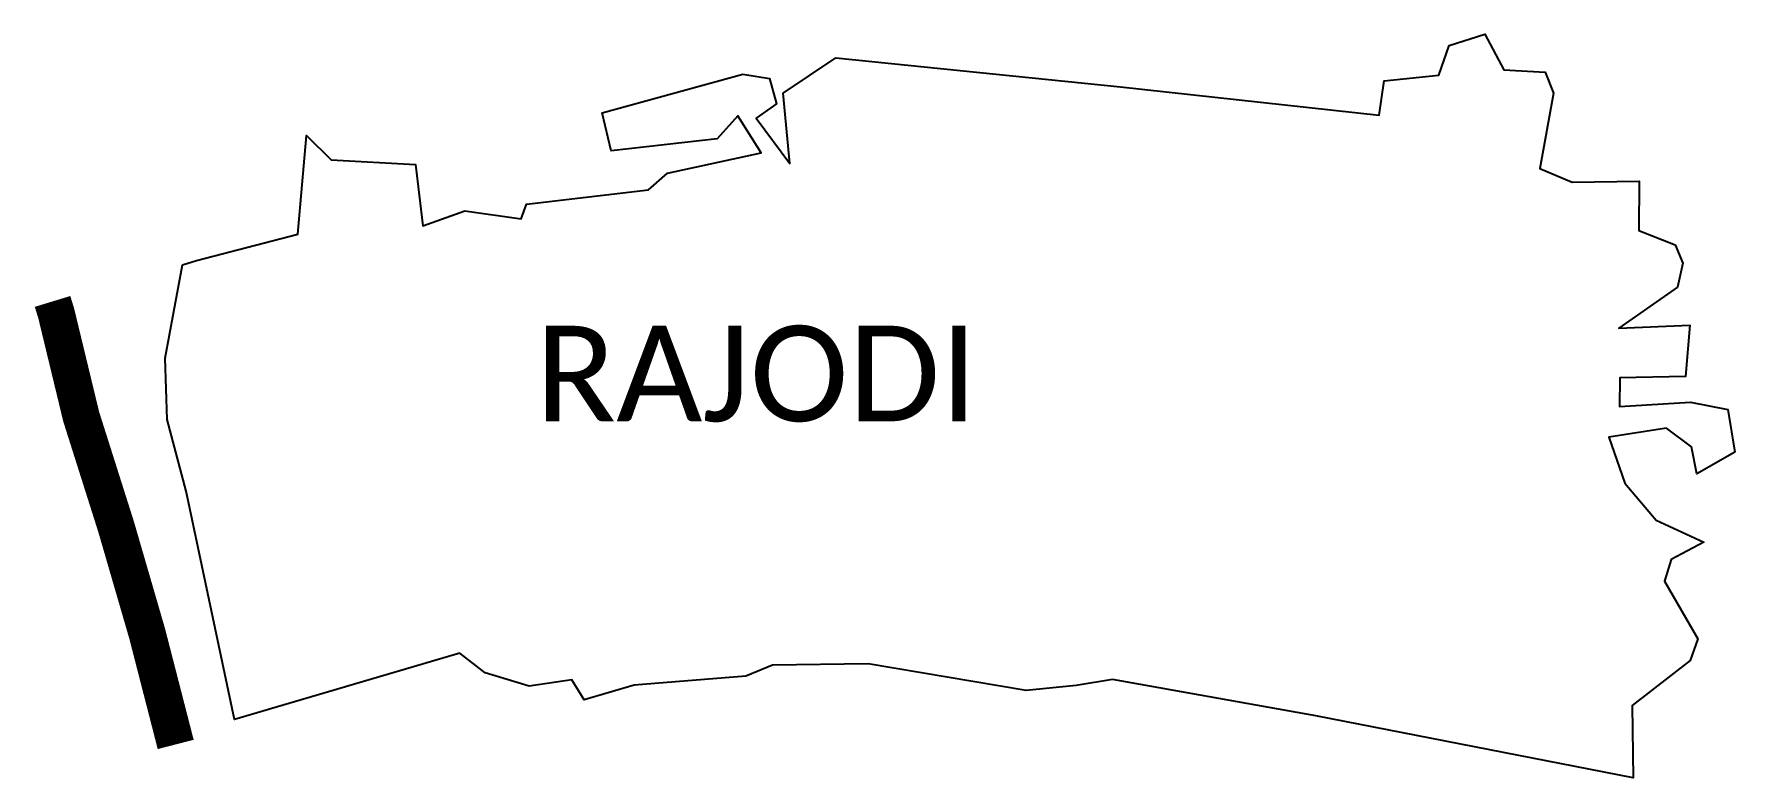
# Model space of a CAD drawing. Header units: metres. Extents: x 264415 to 266705, y 2149023 to 2150025.
import ezdxf

# ---------------------------------------------------------------- set-up
doc = ezdxf.new("R2010")
doc.units = ezdxf.units.M
doc.header["$MEASUREMENT"] = 0
for name, color, linetype in [('ARTIFICIALLY PROTECTED', 1, 'Continuous'), ('village', 3, 'Continuous'), ('VILLAGE NAME', 250, 'Continuous')]:
    doc.layers.add(name, color=color, linetype=linetype)
doc.styles.get("Standard").update_dxf_attribs({"font": 'arial.ttf'})

msp = doc.modelspace()

# ---------------------------------------------------------------- linework, layer by layer
at = {"layer": 'ARTIFICIALLY PROTECTED', "const_width": 50, "flags": 128}
msp.add_lwpolyline([(264440, 2149664.9), (264445, 2149648.5), (264478.6, 2149509.5), (264525.5, 2149361.6), (264567.3, 2149217.8), (264605.8, 2149068.3)], dxfattribs=at)
at = {"layer": 'village', "color": 3}
msp.add_lwpolyline([(265494.5, 2149992.8), (265878.1, 2149953.9)], dxfattribs=at)
at = {"layer": 'village'}
for points in [[(265878.1, 2149953.9, 0), (266226.1, 2149915.7, 0), (266232.9, 2149962, 0), (266306.7, 2149969.5, 0), (266320.6, 2150009.5, 0), (266368.5, 2150025, 0), (266394, 2149976.6, 0), (266449.7, 2149973.5, 0), (266461.2, 2149945.2, 0), (266442.5, 2149843.8, 0), (266486.1, 2149825.3, 0), (266576.3, 2149826.8, 0), (266575.8, 2149760.3, 0), (266625.1, 2149741.1, 0), (266635.2, 2149716.3, 0), (266628.1, 2149684.2, 0), (266549.2, 2149628.9, 0), (266644.6, 2149633.1, 0), (266638.9, 2149563.7, 0), (266550.5, 2149561.9, 0), (266550.1, 2149523.5, 0), (266645.5, 2149529, 0), (266696, 2149519.2, 0), (266705.4, 2149461.7, 0)], [(266705.4, 2149461.7, 0), (266654, 2149432.7, 0), (266647, 2149469.2, 0), (266613.3, 2149494.2, 0), (266535.4, 2149482.2, 0), (266556.9, 2149420.3, 0), (266599.5, 2149370.5, 0), (266663.3, 2149340.8, 0), (266619.6, 2149317.4, 0), (266610.6, 2149288, 0), (266655.2, 2149210.4, 0), (266645, 2149181.3, 0), (266566.8, 2149120.8, 0), (266568.2, 2149023.1, 0), (266141.2, 2149107, 0), (265867.3, 2149155.6, 0), (265818.4, 2149147.5, 0), (265751, 2149140.8, 0), (265538.2, 2149176.8, 0), (265409.4, 2149174.9, 0), (265373.7, 2149160.1, 0), (265223, 2149147.9, 0), (265155.8, 2149128.4, 0), (265139.4, 2149155.1, 0), (265081.9, 2149146.7, 0), (265022.5, 2149164.7, 0), (264988.3, 2149191.1, 0), (264685.1, 2149101.9, 0), (264619.7, 2149409.2, 0), (264594.3, 2149505.7, 0), (264591.6, 2149588.3, 0), (264614.9, 2149714.1, 0), (264633.7, 2149720.1, 0), (264770.2, 2149755.3, 0), (264781.7, 2149888.3, 0), (264815, 2149855.7, 0), (264928.6, 2149849.4, 0), (264938.7, 2149766.9, 0), (264995, 2149786.9, 0), (265071, 2149776.3, 0), (265078, 2149796, 0), (265242.5, 2149815.1, 0), (265268, 2149837.6, 0), (265394.2, 2149864.8, 0), (265362.8, 2149914.6, 0), (265334.9, 2149884, 0), (265192.2, 2149867.6, 0), (265180.2, 2149918.8, 0), (265369.6, 2149971.1, 0), (265405.2, 2149965.1, 0), (265414.6, 2149931.1, 0), (265387.3, 2149911.7, 0), (265432.8, 2149850.7, 0), (265423.8, 2149945.4, 0), (265494.5, 2149992.8, 0)]]:
    msp.add_polyline3d(points, dxfattribs=at)

# ---------------------------------------------------------------- texts
at = {"layer": 'VILLAGE NAME', "insert": (265090.1, 2149632.1), "char_height": 128.647, "attachment_point": 1}
msp.add_mtext_dynamic_manual_height_columns('{\\fCalibri|b0|i0|c0|p34;RAJODI}', width=795.369, gutter_width=643.2, heights=[0], dxfattribs=at)

doc.saveas('drawing.dxf')
